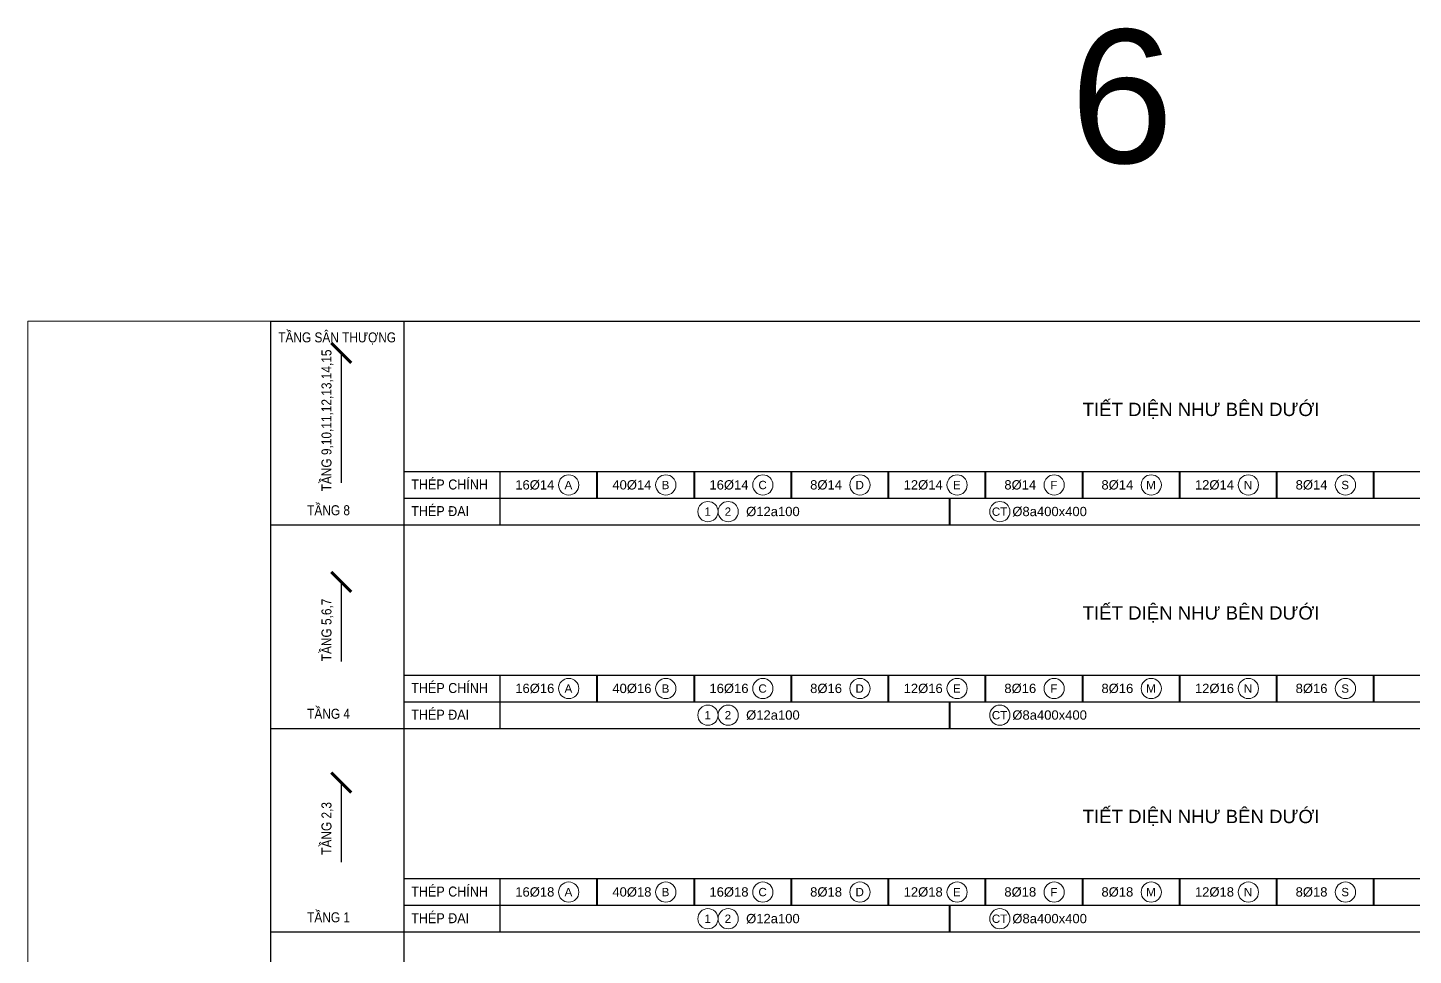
# Model space of a CAD drawing. Header units: millimetres. Extents: x -146909 to 4830753, y -683702 to -336947.
# Drawn here: x 4595976 to 4606382, y -439521 to -432559 of the extents above; entities that cross this region are included whole.
import ezdxf
from ezdxf.enums import TextEntityAlignment as Align

# ---------------------------------------------------------------- set-up
doc = ezdxf.new("R2010")
doc.units = ezdxf.units.MM
doc.header["$MEASUREMENT"] = 0
doc.layers.get('0').update_dxf_attribs({"lineweight": 9})
doc.layers.get('Defpoints').update_dxf_attribs({"color": 10, "lineweight": 0})
for name, color, linetype, lineweight in [("'S_General_Cont_1 Thin", 1, 'Continuous', 18), ("'S_General_Text_3_Member name", 3, 'Continuous', 35), ('CDAI', 3, 'Continuous', 40), ('chunho.q', 1, 'Continuous', 13), ('DBAO', 2, 'Continuous', 13), ('STICK', 1, 'Continuous', 9)]:
    doc.layers.add(name, color=color, linetype=linetype, lineweight=lineweight)
for name, color, linetype in [('DM', 1, 'Continuous'), ('TBL', 1, 'Continuous'), ('TX', 214, 'Continuous')]:
    doc.layers.add(name, color=color, linetype=linetype)
doc.styles.add('arial', font='arial.ttf', dxfattribs={"width": 0.85})
doc.dimstyles.new('TTP-50', dxfattribs={"dimscale": 50, "dimtxt": 2.5, "dimasz": 1, "dimexe": 1, "dimexo": 1, "dimgap": 0.09, "dimtad": 0, "dimdec": 4, "dimzin": 9, "dimdsep": 46, "dimtxsty": 'arial', "dimblk": 'Stick', "dimcen": 0.09, "dimdle": 1.5, "dimclrd": 256, "dimclre": 256, "dimclrt": 1, "dimadec": 0, "dimazin": 0, "dimtfac": 1, "dimtdec": 4, "dimtmove": 0, "dimatfit": 3, "dimldrblk": 'ARCHTICK', "dimfxl": 1, "dimtvp": 1, "dimtolj": 1, "dimtzin": 0, "dimarcsym": 0})

# ---------------------------------------------------------------- blocks, each defined once
blk = doc.blocks.new('Stick')
at = {"layer": 'STICK'}
h = blk.add_hatch(color=256, dxfattribs=at)
edge = h.paths.add_edge_path()
edge.add_line((0.3, 0.5), (-0.5, -0.3))
edge.add_arc((-0.4, -0.4), 0.141, 135, 315)
edge.add_line((-0.3, -0.5), (0.5, 0.3))
edge.add_arc((0.4, 0.4), 0.141, 315, 495)
blk.add_line((1, 0), (-1, 0), dxfattribs=at)
blk.add_lwpolyline([(0.3, 0.5), (-0.5, -0.3, 1), (-0.3, -0.5), (0.5, 0.3, 1), (0.3, 0.5, 1)], format="xyb", dxfattribs=at)
blk = doc.blocks.new('sign of slab')
at = {"layer": "'S_General_Cont_1 Thin"}
blk.add_circle((-10, 0), 475, dxfattribs=at)
at = {"layer": "'S_General_Text_3_Member name", "style": 'arial'}
blk.add_attdef('S', text='', height=250, dxfattribs=at).set_placement((-23, -1), align=Align.MIDDLE_CENTER)

msp = doc.modelspace()

# ---------------------------------------------------------------- linework, layer by layer
at = {"layer": 'CDAI', "color": 214}
for p, q in [((4600250.65023, -435889.67166), (4600250.65023, -436089.67166)), ((4600979.86648, -435889.67166), (4600979.86648, -436089.67166)), ((4601709.08273, -435889.67166), (4601709.08273, -436089.67166)), ((4602438.29898, -435889.67166), (4602438.29898, -436089.67166)), ((4603167.51523, -435889.67166), (4603167.51523, -436089.67166)), ((4603896.73148, -435889.67166), (4603896.73148, -436089.67166)), ((4604625.94773, -435889.67166), (4604625.94773, -436089.67166)), ((4605355.16398, -435889.67166), (4605355.16398, -436089.67166)), ((4606084.38023, -435889.67166), (4606084.38023, -436089.67166)), ((4602898.8809, -436089.67166), (4602898.8809, -436289.67166)), ((4600250.65023, -437417.3544), (4600250.65023, -437617.3544)), ((4600979.86648, -437417.3544), (4600979.86648, -437617.3544)), ((4601709.08273, -437417.3544), (4601709.08273, -437617.3544)), ((4602438.29898, -437417.3544), (4602438.29898, -437617.3544)), ((4603167.51523, -437417.3544), (4603167.51523, -437617.3544)), ((4603896.73148, -437417.3544), (4603896.73148, -437617.3544)), ((4604625.94773, -437417.3544), (4604625.94773, -437617.3544)), ((4605355.16398, -437417.3544), (4605355.16398, -437617.3544)), ((4606084.38023, -437417.3544), (4606084.38023, -437617.3544)), ((4602898.8809, -437617.3544), (4602898.8809, -437817.3544)), ((4600250.65023, -438945.03714), (4600250.65023, -439145.03714)), ((4600979.86648, -438945.03714), (4600979.86648, -439145.03714)), ((4601709.08273, -438945.03714), (4601709.08273, -439145.03714)), ((4602438.29898, -438945.03714), (4602438.29898, -439145.03714)), ((4603167.51523, -438945.03714), (4603167.51523, -439145.03714)), ((4603896.73148, -438945.03714), (4603896.73148, -439145.03714)), ((4604625.94773, -438945.03714), (4604625.94773, -439145.03714)), ((4605355.16398, -438945.03714), (4605355.16398, -439145.03714)), ((4606084.38023, -438945.03714), (4606084.38023, -439145.03714)), ((4602898.8809, -439145.03714), (4602898.8809, -439345.03714))]:
    msp.add_line(p, q, dxfattribs=at)
at = {"layer": 'DBAO', "color": 1}
msp.add_lwpolyline([(4612725.78182, -448761.98892), (4595975.78182, -448761.98892), (4595975.78182, -434761.98892), (4612725.78182, -434761.98892)], close=True, dxfattribs=at)
at = {"layer": 'TBL'}
for p, q in [((4597799.83984, -434761.98892), (4597799.83984, -448761.98892)), ((4597799.83984, -434761.98892), (4598799.83984, -434761.98892)), ((4598799.83984, -434761.98892), (4598799.83984, -448761.98892)), ((4598799.83984, -434761.98892), (4611127.71811, -434761.98892)), ((4598799.83984, -435889.67166), (4611127.71811, -435889.67166)), ((4599521.43398, -435889.67166), (4599521.43398, -436289.67166)), ((4597799.83984, -436289.67166), (4598799.83984, -436289.67166)), ((4598799.83984, -436289.67166), (4611127.71811, -436289.67166)), ((4598799.83984, -437417.3544), (4611127.71811, -437417.3544)), ((4599521.43398, -437417.3544), (4599521.43398, -437817.3544)), ((4597799.83984, -437817.3544), (4598799.83984, -437817.3544)), ((4598799.83984, -437817.3544), (4611127.71811, -437817.3544)), ((4598799.83984, -438945.03714), (4611127.71811, -438945.03714)), ((4599521.43398, -438945.03714), (4599521.43398, -439345.03714)), ((4597799.83984, -439345.03714), (4598799.83984, -439345.03714)), ((4598799.83984, -439345.03714), (4611127.71811, -439345.03714))]:
    msp.add_line(p, q, dxfattribs=at)
at = {"layer": 'TBL', "color": 8}
for p, q in [((4598799.83984, -436089.67166), (4611127.71811, -436089.67166)), ((4598799.83984, -437617.3544), (4611127.71811, -437617.3544)), ((4598799.83984, -439145.03714), (4611127.71811, -439145.03714))]:
    msp.add_line(p, q, dxfattribs=at)

# ---------------------------------------------------------------- block references
ref = msp.add_blockref('sign of slab', (4600040.31998, -435990.76777), dxfattribs=dict(xscale=0.16, yscale=0.16, zscale=0.16))
ref.add_attrib('S', 'A', dxfattribs={"layer": 'DM', "height": 62.5, "style": 'arial'}).set_placement((4600036.56596, -435990.92466), align=Align.MIDDLE_CENTER)
ref = msp.add_blockref('sign of slab', (4600769.53623, -435990.76777), dxfattribs=dict(xscale=0.16, yscale=0.16, zscale=0.16))
ref.add_attrib('S', 'B', dxfattribs={"layer": 'DM', "height": 62.5, "style": 'arial'}).set_placement((4600765.78221, -435990.92466), align=Align.MIDDLE_CENTER)
ref = msp.add_blockref('sign of slab', (4601498.75248, -435990.76777), dxfattribs=dict(xscale=0.16, yscale=0.16, zscale=0.16))
ref.add_attrib('S', 'C', dxfattribs={"layer": 'DM', "height": 62.5, "style": 'arial'}).set_placement((4601494.99846, -435990.92466), align=Align.MIDDLE_CENTER)
ref = msp.add_blockref('sign of slab', (4602227.96873, -435990.76777), dxfattribs=dict(xscale=0.16, yscale=0.16, zscale=0.16))
ref.add_attrib('S', 'D', dxfattribs={"layer": 'DM', "height": 62.5, "style": 'arial'}).set_placement((4602224.21471, -435990.92466), align=Align.MIDDLE_CENTER)
ref = msp.add_blockref('sign of slab', (4602957.18498, -435990.76777), dxfattribs=dict(xscale=0.16, yscale=0.16, zscale=0.16))
ref.add_attrib('S', 'E', dxfattribs={"layer": 'DM', "height": 62.5, "style": 'arial'}).set_placement((4602953.43096, -435990.92466), align=Align.MIDDLE_CENTER)
ref = msp.add_blockref('sign of slab', (4603686.40123, -435990.76777), dxfattribs=dict(xscale=0.16, yscale=0.16, zscale=0.16))
ref.add_attrib('S', 'F', dxfattribs={"layer": 'DM', "height": 62.5, "style": 'arial'}).set_placement((4603682.64721, -435990.92466), align=Align.MIDDLE_CENTER)
ref = msp.add_blockref('sign of slab', (4604415.61748, -435990.76777), dxfattribs=dict(xscale=0.16, yscale=0.16, zscale=0.16))
ref.add_attrib('S', 'M', dxfattribs={"layer": 'DM', "height": 62.5, "style": 'arial'}).set_placement((4604411.86346, -435990.92466), align=Align.MIDDLE_CENTER)
ref = msp.add_blockref('sign of slab', (4605144.83373, -435990.76777), dxfattribs=dict(xscale=0.16, yscale=0.16, zscale=0.16))
ref.add_attrib('S', 'N', dxfattribs={"layer": 'DM', "height": 62.5, "style": 'arial'}).set_placement((4605141.07971, -435990.92466), align=Align.MIDDLE_CENTER)
ref = msp.add_blockref('sign of slab', (4605874.04998, -435990.76777), dxfattribs=dict(xscale=0.16, yscale=0.16, zscale=0.16))
ref.add_attrib('S', 'S', dxfattribs={"layer": 'DM', "height": 62.5, "style": 'arial'}).set_placement((4605870.29596, -435990.92466), align=Align.MIDDLE_CENTER)
ref = msp.add_blockref('sign of slab', (4601086.24652, -436190.76777), dxfattribs=dict(xscale=0.16, yscale=0.16, zscale=0.16))
ref.add_attrib('S', '1', dxfattribs={"layer": 'DM', "height": 62.5, "style": 'arial'}).set_placement((4601082.49251, -436190.92466), align=Align.MIDDLE_CENTER)
ref = msp.add_blockref('sign of slab', (4601238.21211, -436190.76777), dxfattribs=dict(xscale=0.16, yscale=0.16, zscale=0.16))
ref.add_attrib('S', '2', dxfattribs={"layer": 'DM', "height": 62.5, "style": 'arial'}).set_placement((4601234.45809, -436190.92466), align=Align.MIDDLE_CENTER)
ref = msp.add_blockref('sign of slab', (4603278.64302, -436190.76777), dxfattribs=dict(xscale=0.16, yscale=0.16, zscale=0.16))
ref.add_attrib('S', 'CT', dxfattribs={"layer": 'DM', "height": 62.5, "style": 'arial'}).set_placement((4603274.889, -436190.92466), align=Align.MIDDLE_CENTER)
ref = msp.add_blockref('sign of slab', (4600040.31998, -437518.4505), dxfattribs=dict(xscale=0.16, yscale=0.16, zscale=0.16))
ref.add_attrib('S', 'A', dxfattribs={"layer": 'DM', "height": 62.5, "style": 'arial'}).set_placement((4600036.56596, -437518.6074), align=Align.MIDDLE_CENTER)
ref = msp.add_blockref('sign of slab', (4600769.53623, -437518.4505), dxfattribs=dict(xscale=0.16, yscale=0.16, zscale=0.16))
ref.add_attrib('S', 'B', dxfattribs={"layer": 'DM', "height": 62.5, "style": 'arial'}).set_placement((4600765.78221, -437518.6074), align=Align.MIDDLE_CENTER)
ref = msp.add_blockref('sign of slab', (4601498.75248, -437518.4505), dxfattribs=dict(xscale=0.16, yscale=0.16, zscale=0.16))
ref.add_attrib('S', 'C', dxfattribs={"layer": 'DM', "height": 62.5, "style": 'arial'}).set_placement((4601494.99846, -437518.6074), align=Align.MIDDLE_CENTER)
ref = msp.add_blockref('sign of slab', (4602227.96873, -437518.4505), dxfattribs=dict(xscale=0.16, yscale=0.16, zscale=0.16))
ref.add_attrib('S', 'D', dxfattribs={"layer": 'DM', "height": 62.5, "style": 'arial'}).set_placement((4602224.21471, -437518.6074), align=Align.MIDDLE_CENTER)
ref = msp.add_blockref('sign of slab', (4602957.18498, -437518.4505), dxfattribs=dict(xscale=0.16, yscale=0.16, zscale=0.16))
ref.add_attrib('S', 'E', dxfattribs={"layer": 'DM', "height": 62.5, "style": 'arial'}).set_placement((4602953.43096, -437518.6074), align=Align.MIDDLE_CENTER)
ref = msp.add_blockref('sign of slab', (4603686.40123, -437518.4505), dxfattribs=dict(xscale=0.16, yscale=0.16, zscale=0.16))
ref.add_attrib('S', 'F', dxfattribs={"layer": 'DM', "height": 62.5, "style": 'arial'}).set_placement((4603682.64721, -437518.6074), align=Align.MIDDLE_CENTER)
ref = msp.add_blockref('sign of slab', (4604415.61748, -437518.4505), dxfattribs=dict(xscale=0.16, yscale=0.16, zscale=0.16))
ref.add_attrib('S', 'M', dxfattribs={"layer": 'DM', "height": 62.5, "style": 'arial'}).set_placement((4604411.86346, -437518.6074), align=Align.MIDDLE_CENTER)
ref = msp.add_blockref('sign of slab', (4605144.83373, -437518.4505), dxfattribs=dict(xscale=0.16, yscale=0.16, zscale=0.16))
ref.add_attrib('S', 'N', dxfattribs={"layer": 'DM', "height": 62.5, "style": 'arial'}).set_placement((4605141.07971, -437518.6074), align=Align.MIDDLE_CENTER)
ref = msp.add_blockref('sign of slab', (4605874.04998, -437518.4505), dxfattribs=dict(xscale=0.16, yscale=0.16, zscale=0.16))
ref.add_attrib('S', 'S', dxfattribs={"layer": 'DM', "height": 62.5, "style": 'arial'}).set_placement((4605870.29596, -437518.6074), align=Align.MIDDLE_CENTER)
ref = msp.add_blockref('sign of slab', (4601086.24652, -437718.4505), dxfattribs=dict(xscale=0.16, yscale=0.16, zscale=0.16))
ref.add_attrib('S', '1', dxfattribs={"layer": 'DM', "height": 62.5, "style": 'arial'}).set_placement((4601082.49251, -437718.6074), align=Align.MIDDLE_CENTER)
ref = msp.add_blockref('sign of slab', (4601238.21211, -437718.4505), dxfattribs=dict(xscale=0.16, yscale=0.16, zscale=0.16))
ref.add_attrib('S', '2', dxfattribs={"layer": 'DM', "height": 62.5, "style": 'arial'}).set_placement((4601234.45809, -437718.6074), align=Align.MIDDLE_CENTER)
ref = msp.add_blockref('sign of slab', (4603278.64302, -437718.4505), dxfattribs=dict(xscale=0.16, yscale=0.16, zscale=0.16))
ref.add_attrib('S', 'CT', dxfattribs={"layer": 'DM', "height": 62.5, "style": 'arial'}).set_placement((4603274.889, -437718.6074), align=Align.MIDDLE_CENTER)
ref = msp.add_blockref('sign of slab', (4600040.31998, -439046.13324), dxfattribs=dict(xscale=0.16, yscale=0.16, zscale=0.16))
ref.add_attrib('S', 'A', dxfattribs={"layer": 'DM', "height": 62.5, "style": 'arial'}).set_placement((4600036.56596, -439046.29013), align=Align.MIDDLE_CENTER)
ref = msp.add_blockref('sign of slab', (4600769.53623, -439046.13324), dxfattribs=dict(xscale=0.16, yscale=0.16, zscale=0.16))
ref.add_attrib('S', 'B', dxfattribs={"layer": 'DM', "height": 62.5, "style": 'arial'}).set_placement((4600765.78221, -439046.29013), align=Align.MIDDLE_CENTER)
ref = msp.add_blockref('sign of slab', (4601498.75248, -439046.13324), dxfattribs=dict(xscale=0.16, yscale=0.16, zscale=0.16))
ref.add_attrib('S', 'C', dxfattribs={"layer": 'DM', "height": 62.5, "style": 'arial'}).set_placement((4601494.99846, -439046.29013), align=Align.MIDDLE_CENTER)
ref = msp.add_blockref('sign of slab', (4602227.96873, -439046.13324), dxfattribs=dict(xscale=0.16, yscale=0.16, zscale=0.16))
ref.add_attrib('S', 'D', dxfattribs={"layer": 'DM', "height": 62.5, "style": 'arial'}).set_placement((4602224.21471, -439046.29013), align=Align.MIDDLE_CENTER)
ref = msp.add_blockref('sign of slab', (4602957.18498, -439046.13324), dxfattribs=dict(xscale=0.16, yscale=0.16, zscale=0.16))
ref.add_attrib('S', 'E', dxfattribs={"layer": 'DM', "height": 62.5, "style": 'arial'}).set_placement((4602953.43096, -439046.29013), align=Align.MIDDLE_CENTER)
ref = msp.add_blockref('sign of slab', (4603686.40123, -439046.13324), dxfattribs=dict(xscale=0.16, yscale=0.16, zscale=0.16))
ref.add_attrib('S', 'F', dxfattribs={"layer": 'DM', "height": 62.5, "style": 'arial'}).set_placement((4603682.64721, -439046.29013), align=Align.MIDDLE_CENTER)
ref = msp.add_blockref('sign of slab', (4604415.61748, -439046.13324), dxfattribs=dict(xscale=0.16, yscale=0.16, zscale=0.16))
ref.add_attrib('S', 'M', dxfattribs={"layer": 'DM', "height": 62.5, "style": 'arial'}).set_placement((4604411.86346, -439046.29013), align=Align.MIDDLE_CENTER)
ref = msp.add_blockref('sign of slab', (4605144.83373, -439046.13324), dxfattribs=dict(xscale=0.16, yscale=0.16, zscale=0.16))
ref.add_attrib('S', 'N', dxfattribs={"layer": 'DM', "height": 62.5, "style": 'arial'}).set_placement((4605141.07971, -439046.29013), align=Align.MIDDLE_CENTER)
ref = msp.add_blockref('sign of slab', (4605874.04998, -439046.13324), dxfattribs=dict(xscale=0.16, yscale=0.16, zscale=0.16))
ref.add_attrib('S', 'S', dxfattribs={"layer": 'DM', "height": 62.5, "style": 'arial'}).set_placement((4605870.29596, -439046.29013), align=Align.MIDDLE_CENTER)
ref = msp.add_blockref('sign of slab', (4601086.24652, -439246.13324), dxfattribs=dict(xscale=0.16, yscale=0.16, zscale=0.16))
ref.add_attrib('S', '1', dxfattribs={"layer": 'DM', "height": 62.5, "style": 'arial'}).set_placement((4601082.49251, -439246.29013), align=Align.MIDDLE_CENTER)
ref = msp.add_blockref('sign of slab', (4601238.21211, -439246.13324), dxfattribs=dict(xscale=0.16, yscale=0.16, zscale=0.16))
ref.add_attrib('S', '2', dxfattribs={"layer": 'DM', "height": 62.5, "style": 'arial'}).set_placement((4601234.45809, -439246.29013), align=Align.MIDDLE_CENTER)
ref = msp.add_blockref('sign of slab', (4603278.64302, -439246.13324), dxfattribs=dict(xscale=0.16, yscale=0.16, zscale=0.16))
ref.add_attrib('S', 'CT', dxfattribs={"layer": 'DM', "height": 62.5, "style": 'arial'}).set_placement((4603274.889, -439246.29013), align=Align.MIDDLE_CENTER)

# ---------------------------------------------------------------- texts
at = {"layer": 'chunho.q', "color": 1, "style": 'arial', "width": 0.85}
for s, p in [('TẦNG SÂN THƯỢNG', (4597857.32725, -434920.34019)), ('TẦNG 8', (4598074.48483, -436217.67166)), ('TẦNG 4', (4598074.48483, -437745.3544)), ('TẦNG 1', (4598074.48483, -439273.03714))]:
    msp.add_text(s, height=75, dxfattribs=at).set_placement(p)
for s, p in [('TẦNG 9,10,11,12,13,14,15', (4598257.17224, -436038.34528)), ('TẦNG 5,6,7', (4598257.17224, -437313.84311)), ('TẦNG 2,3', (4598257.17224, -438766.1951))]:
    msp.add_text(s, height=75, rotation=90, dxfattribs=at).set_placement(p)
at = {"layer": 'Defpoints', "style": 'arial'}
msp.add_text('6', height=1000, dxfattribs=at).set_placement((4604193.13239, -433073.24457), align=Align.MIDDLE)
at = {"layer": 'TX', "color": 2, "style": 'arial'}
for s, height, p in [('TIẾT DIỆN NHƯ BÊN DƯỚI', 100, (4604788.32481, -435423.33137)), ('16%%C14', 70, (4599784.22274, -435989.67166)), ('40%%C14', 70, (4600513.43899, -435989.67166)), ('16%%C14', 70, (4601242.65524, -435989.67166)), ('8%%C14', 70, (4601971.87149, -435989.67166)), ('12%%C14', 70, (4602701.08774, -435989.67166)), ('8%%C14', 70, (4603430.30399, -435989.67166)), ('8%%C14', 70, (4604159.52024, -435989.67166)), ('12%%C14', 70, (4604888.73649, -435989.67166)), ('8%%C14', 70, (4605617.95274, -435989.67166)), ('%%C12a100', 70, (4601572.53859, -436189.67166)), ('%%C8a400x400', 70, (4603650.7679, -436189.67166)), ('TIẾT DIỆN NHƯ BÊN DƯỚI', 100, (4604788.32481, -436951.01411)), ('16%%C16', 70, (4599784.22274, -437517.3544)), ('40%%C16', 70, (4600513.43899, -437517.3544)), ('16%%C16', 70, (4601242.65524, -437517.3544)), ('8%%C16', 70, (4601971.87149, -437517.3544)), ('12%%C16', 70, (4602701.08774, -437517.3544)), ('8%%C16', 70, (4603430.30399, -437517.3544)), ('8%%C16', 70, (4604159.52024, -437517.3544)), ('12%%C16', 70, (4604888.73649, -437517.3544)), ('8%%C16', 70, (4605617.95274, -437517.3544)), ('%%C12a100', 70, (4601572.53859, -437717.3544)), ('%%C8a400x400', 70, (4603650.7679, -437717.3544)), ('TIẾT DIỆN NHƯ BÊN DƯỚI', 100, (4604788.32481, -438478.69684)), ('16%%C18', 70, (4599784.22274, -439045.03714)), ('40%%C18', 70, (4600513.43899, -439045.03714)), ('16%%C18', 70, (4601242.65524, -439045.03714)), ('8%%C18', 70, (4601971.87149, -439045.03714)), ('12%%C18', 70, (4602701.08774, -439045.03714)), ('8%%C18', 70, (4603430.30399, -439045.03714)), ('8%%C18', 70, (4604159.52024, -439045.03714)), ('12%%C18', 70, (4604888.73649, -439045.03714)), ('8%%C18', 70, (4605617.95274, -439045.03714)), ('%%C12a100', 70, (4601572.53859, -439245.03714)), ('%%C8a400x400', 70, (4603650.7679, -439245.03714))]:
    msp.add_text(s, height=height, dxfattribs=at).set_placement(p, align=Align.MIDDLE_CENTER)
at = {"layer": 'TX', "color": 2, "style": 'arial', "width": 0.9}
for s, p in [('THÉP CHÍNH', (4598856.09863, -435986.98728)), ('THÉP ĐAI', (4598856.09863, -436186.98728)), ('THÉP CHÍNH', (4598856.09863, -437514.67002)), ('THÉP ĐAI', (4598856.09863, -437714.67002)), ('THÉP CHÍNH', (4598856.09863, -439042.35275)), ('THÉP ĐAI', (4598856.09863, -439242.35275))]:
    msp.add_text(s, height=75, dxfattribs=at).set_placement(p, align=Align.MIDDLE_LEFT)

# ---------------------------------------------------------------- leaders
at = {"layer": 'DM'}
for points in [[(4598330.40292, -435000.13084), (4598330.40292, -435973.77448)], [(4598330.40292, -436717.50484), (4598330.40292, -437315.69786)], [(4598330.40292, -438223.70034), (4598330.40292, -438821.89336)]]:
    msp.add_leader(points, dimstyle='TTP-50', override={"dimasz": 3, "dimgap": 0.09, "dimtad": 0}, dxfattribs=at)

doc.saveas('drawing.dxf')
